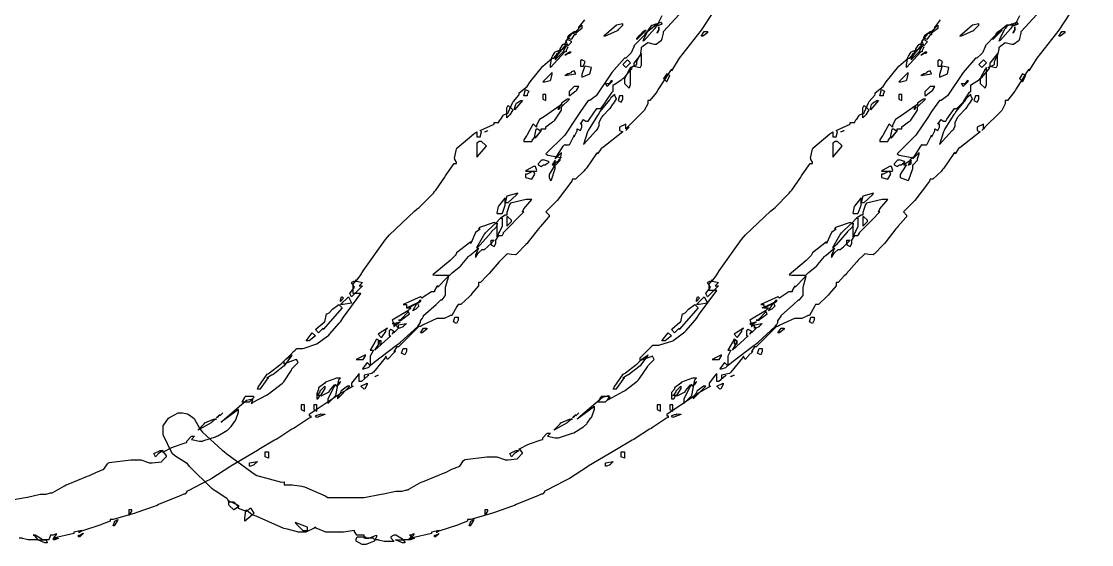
# Model space of a CAD drawing. Extents: x 103 to 248, y 22 to 332.
# Drawn here: x 154.92 to 179, y 116.2 to 127.97 of the extents above; entities that cross this region are included whole.
import ezdxf

# ---------------------------------------------------------------- set-up
doc = ezdxf.new("R2010")
doc.units = 0
doc.header["$MEASUREMENT"] = 0

msp = doc.modelspace()

# ---------------------------------------------------------------- linework, layer by layer
at = {"color": 7}
for points in [[(170.957, 128.904), (170.215, 127.776), (169.722, 127.14), (169.546, 126.86), (169.546, 126.894), (169.51, 126.842), (169.244, 126.428), (169.227, 126.401), (169.2, 126.366), (169.062, 126.188), (169.017, 126.188), (169.017, 126.118), (169.017, 126.118), (168.936, 125.969), (168.91, 125.942), (168.883, 125.916), (168.556, 125.589), (168.522, 125.553), (168.522, 125.659), (168.381, 125.589), (168.381, 125.519), (168.451, 125.483), (167.992, 125.13), (167.983, 125.13), (167.958, 125.105), (167.958, 125.096), (167.886, 124.99), (167.886, 125.024), (167.86, 124.998), (167.632, 124.672), (167.605, 124.637), (167.578, 124.602), (167.386, 124.424), (167.323, 124.424), (167.305, 124.38), (166.978, 123.939), (166.934, 123.895), (166.723, 123.685), (166.794, 123.613), (166.794, 123.578), (166.776, 123.562), (166.598, 123.358), (166.581, 123.332), (166.554, 123.305), (166.325, 123.015), (166.299, 122.979), (166.273, 122.953), (166.069, 122.741), (166.052, 122.731), (166.038, 122.718), (165.946, 122.728), (165.946, 122.731), (165.946, 122.731), (165.854, 122.745), (165.842, 122.731), (165.824, 122.714), (165.708, 122.6), (165.699, 122.59), (165.672, 122.564), (165.443, 122.3), (165.417, 122.273), (165.391, 122.247), (165.252, 122.097), (165.206, 122.097), (165.206, 122.027), (165.056, 121.85), (165.03, 121.815), (165.002, 121.78), (164.811, 121.602), (164.747, 121.602), (164.72, 121.558), (164.608, 121.356), (164.571, 121.356), (164.561, 121.347), (164.436, 121.285), (164.394, 121.285), (164.27, 121.285), (163.945, 121.136), (163.901, 121.109), (163.865, 121.109), (163.406, 120.65), (163.372, 120.65), (163.3, 120.544), (163.336, 120.544), (163.327, 120.536), (163.238, 120.456), (163.23, 120.438), (163.16, 120.367), (163.124, 120.438), (163.106, 120.403), (162.842, 120.078), (162.807, 120.051), (162.631, 120.015), (162.631, 119.944), (162.657, 119.944), (162.727, 120.007), (162.737, 120.015), (162.719, 119.998), (162.573, 119.874), (162.524, 119.874), (162.524, 120.051), (162.497, 120.025), (162.348, 119.833), (162.348, 119.768), (162.384, 119.768), (162.137, 119.628), (161.396, 119.133), (161.396, 119.098), (161.432, 119.098), (161.432, 119.063), (161.396, 119.046), (161.078, 118.834), (161.043, 118.816), (161.007, 118.799), (160.689, 118.587), (160.654, 118.569), (160.619, 118.551), (160.266, 118.339), (160.231, 118.321), (159.632, 117.968), (159.614, 117.952), (159.209, 117.687), (159.139, 117.651), (159.103, 117.635), (158.688, 117.423), (158.644, 117.405), (158.644, 117.388), (158.61, 117.348), (158.61, 117.335), (158.574, 117.335), (158.512, 117.308), (158.008, 117.104), (157.974, 117.086), (157.93, 117.07), (157.523, 116.928), (157.479, 116.91), (156.986, 116.769), (156.916, 116.769), (156.916, 116.733), (156.74, 116.663), (156.712, 116.647), (156.271, 116.505), (156.21, 116.487), (156.227, 116.487), (156.271, 116.514), (156.281, 116.523), (156.104, 116.487), (156.104, 116.453), (155.645, 116.346), (155.654, 116.356), (155.715, 116.429), (155.715, 116.453), (155.706, 116.444), (155.634, 116.417), (155.611, 116.417), (155.575, 116.417), (155.539, 116.31), (155.521, 116.31), (155.469, 116.31), (155.469, 116.31), (155.469, 116.31), (155.415, 116.31), (155.399, 116.31), (155.381, 116.328), (155.235, 116.417), (155.186, 116.417), (155.222, 116.417), (155.222, 116.391), (155.283, 116.32), (155.292, 116.31), (155.116, 116.31), (155.072, 116.31), (154.948, 116.338), (154.94, 116.346), (154.869, 116.346)], [(178.999, 128.904), (178.259, 127.776), (177.764, 127.14), (177.588, 126.86), (177.588, 126.894), (177.552, 126.842), (177.287, 126.428), (177.271, 126.401), (177.243, 126.366), (177.104, 126.188), (177.058, 126.188), (177.058, 126.118), (177.058, 126.118), (176.98, 125.969), (176.954, 125.942), (176.926, 125.916), (176.6, 125.589), (176.565, 125.553), (176.565, 125.659), (176.425, 125.589), (176.425, 125.519), (176.495, 125.483), (176.036, 125.13), (176.027, 125.13), (176, 125.105), (176, 125.096), (175.93, 124.99), (175.93, 125.024), (175.902, 124.998), (175.674, 124.672), (175.647, 124.637), (175.621, 124.602), (175.43, 124.424), (175.367, 124.424), (175.349, 124.38), (175.022, 123.939), (174.978, 123.895), (174.765, 123.685), (174.837, 123.613), (174.837, 123.578), (174.819, 123.562), (174.642, 123.358), (174.625, 123.332), (174.597, 123.305), (174.369, 123.015), (174.342, 122.979), (174.315, 122.953), (174.112, 122.741), (174.096, 122.731), (174.082, 122.718), (173.99, 122.728), (173.99, 122.731), (173.99, 122.731), (173.896, 122.745), (173.883, 122.731), (173.866, 122.714), (173.751, 122.6), (173.743, 122.59), (173.716, 122.564), (173.487, 122.3), (173.46, 122.273), (173.433, 122.247), (173.295, 122.097), (173.25, 122.097), (173.25, 122.027), (173.1, 121.85), (173.073, 121.815), (173.046, 121.78), (172.854, 121.602), (172.791, 121.602), (172.763, 121.558), (172.652, 121.356), (172.615, 121.356), (172.605, 121.347), (172.479, 121.285), (172.438, 121.285), (172.314, 121.285), (171.987, 121.136), (171.943, 121.109), (171.909, 121.109), (171.45, 120.65), (171.414, 120.65), (171.344, 120.544), (171.38, 120.544), (171.37, 120.536), (171.282, 120.456), (171.274, 120.438), (171.203, 120.367), (171.167, 120.438), (171.149, 120.403), (170.885, 120.078), (170.851, 120.051), (170.674, 120.015), (170.674, 119.944), (170.7, 119.944), (170.771, 120.007), (170.78, 120.015), (170.762, 119.998), (170.616, 119.874), (170.568, 119.874), (170.568, 120.051), (170.541, 120.025), (170.392, 119.833), (170.392, 119.768), (170.428, 119.768), (170.179, 119.628), (169.44, 119.133), (169.44, 119.098), (169.474, 119.098), (169.474, 119.063), (169.438, 119.046), (169.121, 118.834), (169.087, 118.816), (169.051, 118.799), (168.733, 118.587), (168.698, 118.569), (168.662, 118.551), (168.31, 118.339), (168.275, 118.321), (167.676, 117.968), (167.658, 117.952), (167.251, 117.687), (167.181, 117.651), (167.145, 117.635), (166.732, 117.423), (166.688, 117.405), (166.688, 117.388), (166.652, 117.348), (166.652, 117.335), (166.617, 117.335), (166.555, 117.308), (166.052, 117.104), (166.018, 117.086), (165.974, 117.07), (165.567, 116.928), (165.523, 116.91), (165.03, 116.769), (164.96, 116.769), (164.96, 116.733), (164.783, 116.663), (164.755, 116.647), (164.314, 116.505), (164.254, 116.487), (164.27, 116.487), (164.314, 116.514), (164.324, 116.523), (164.148, 116.487), (164.148, 116.453), (163.689, 116.346), (163.697, 116.356), (163.759, 116.429), (163.759, 116.453), (163.75, 116.444), (163.677, 116.417), (163.653, 116.417), (163.689, 116.417), (163.653, 116.31), (163.635, 116.31), (163.583, 116.31), (163.583, 116.31), (163.583, 116.31), (163.529, 116.31), (163.513, 116.31), (163.495, 116.328), (163.348, 116.417), (163.3, 116.417), (163.23, 116.381), (163.23, 116.355), (163.291, 116.286), (163.3, 116.276), (163.124, 116.276), (163.08, 116.276), (162.956, 116.302), (162.947, 116.31), (162.877, 116.31), (162.877, 116.31), (162.843, 116.338), (162.843, 116.346), (162.631, 116.346), (162.631, 116.417), (162.56, 116.417), (162.524, 116.417), (162.49, 116.417), (162.472, 116.417), (162.418, 116.497), (162.418, 116.523), (162.172, 116.487), (162.137, 116.487), (162.101, 116.487), (162.039, 116.487), (161.9, 116.487), (161.855, 116.487), (161.775, 116.487), (161.554, 116.576), (161.536, 116.593), (161.51, 116.576), (161.319, 116.487), (161.255, 116.487), (161.157, 116.487), (160.911, 116.549), (160.867, 116.557), (160.823, 116.567), (160.204, 116.841), (160.125, 116.876), (160.161, 116.91), (160.091, 117.016), (160.063, 117.016), (159.993, 116.955), (159.985, 116.946), (159.808, 117.016), (159.808, 117.052), (159.719, 117.15), (159.702, 117.158), (159.684, 117.158), (159.632, 117.158), (159.632, 117.158), (159.596, 117.158), (159.562, 117.228), (159.544, 117.238), (159.278, 117.413), (159.243, 117.439), (159.208, 117.467), (158.704, 117.961), (158.644, 118.04), (158.634, 118.032), (158.396, 118.182), (158.361, 118.217), (158.317, 118.252), (158.115, 118.675), (158.115, 118.816), (158.115, 118.878), (158.229, 119.046), (158.257, 119.063), (158.283, 119.08), (158.448, 119.169), (158.503, 119.169), (158.548, 119.169), (158.662, 119.143), (158.68, 119.133), (158.696, 119.125), (158.811, 119.036), (158.82, 119.027), (158.82, 119.027), (158.926, 118.824), (158.962, 118.78), (158.997, 118.736), (159.438, 118.331), (159.492, 118.287), (159.544, 118.243), (160.107, 117.836), (160.161, 117.792), (160.222, 117.758), (160.777, 117.607), (160.831, 117.615), (160.831, 117.545), (160.937, 117.545), (161.016, 117.545), (161.228, 117.521), (161.255, 117.511), (161.29, 117.503), (161.757, 117.299), (161.819, 117.263), (162.418, 117.263), (162.445, 117.263), (162.504, 117.263), (162.524, 117.263), (162.55, 117.263), (162.61, 117.263), (162.631, 117.263), (163.019, 117.335), (163.072, 117.344), (163.348, 117.405), (163.442, 117.405), (163.486, 117.405), (163.586, 117.439), (163.619, 117.439), (163.635, 117.449), (163.9, 117.599), (163.935, 117.615), (163.98, 117.633), (164.421, 117.811), (164.465, 117.828), (164.607, 117.898), (164.783, 117.968), (164.783, 117.968), (164.87, 118.094), (164.888, 118.11), (164.906, 118.12), (165.395, 118.181), (165.559, 118.181), (165.62, 118.181), (165.788, 118.12), (165.806, 118.11), (165.876, 118.11), (166.078, 118.136), (166.088, 118.145), (166.096, 118.154), (166.184, 118.243), (166.194, 118.251), (166.194, 118.269), (166.158, 118.321), (166.158, 118.321), (166.158, 118.321), (166.122, 118.349), (166.122, 118.357), (166.14, 118.366), (166.317, 118.455), (166.335, 118.463), (166.351, 118.473), (166.616, 118.561), (166.652, 118.569), (166.652, 118.605), (166.74, 118.702), (166.758, 118.71), (166.758, 118.71), (166.794, 118.71), (166.794, 118.71), (166.828, 118.71), (166.758, 118.64), (166.934, 118.604), (166.934, 118.604), (166.97, 118.604), (166.97, 118.604), (167.004, 118.604), (167.031, 118.613), (167.295, 118.702), (167.323, 118.71), (167.349, 118.719), (167.551, 118.842), (167.569, 118.85), (167.64, 118.922), (167.648, 118.932), (167.736, 119.054), (167.746, 119.063), (167.754, 119.08), (167.816, 119.253), (167.816, 119.309), (167.429, 119.027), (167.437, 119.036), (167.499, 119.098), (167.499, 119.098), (167.499, 119.098), (167.499, 119.098), (167.499, 119.098), (167.992, 119.521), (168.135, 119.556), (168.135, 119.53), (168.107, 119.461), (168.099, 119.451), (168.133, 119.469), (168.46, 119.645), (168.487, 119.662), (168.513, 119.68), (168.777, 119.882), (168.804, 119.908), (168.83, 119.936), (169.007, 120.201), (169.017, 120.227), (169.157, 120.367), (169.121, 120.438), (169.085, 120.43), (168.848, 120.343), (168.84, 120.333), (168.84, 120.403), (169.051, 120.614), (169.051, 120.614), (169.087, 120.65), (169.087, 120.65), (169.087, 120.65), (169.121, 120.678), (169.121, 120.686), (169.139, 120.686), (169.193, 120.686), (169.193, 120.686), (169.209, 120.686), (169.249, 120.686), (169.263, 120.686), (169.289, 120.696), (169.552, 120.782), (169.58, 120.79), (169.606, 120.808), (169.845, 120.986), (169.863, 121.003), (169.879, 121.021), (170.082, 121.251), (170.109, 121.285), (170.179, 121.392), (170.568, 121.921), (170.568, 121.921), (170.514, 121.921), (170.498, 121.921), (170.47, 121.921), (170.411, 121.921), (170.392, 121.921), (170.392, 122.061), (170.428, 122.097), (170.436, 122.107), (170.462, 122.152), (170.462, 122.167), (170.462, 122.131), (170.568, 122.273), (170.62, 122.362), (171.123, 123.067), (171.167, 123.119), (171.212, 123.173), (171.777, 123.702), (171.839, 123.755), (171.883, 123.782), (172.198, 124.108), (172.226, 124.142), (172.252, 124.178), (172.455, 124.468), (172.472, 124.495), (172.499, 124.539), (172.664, 124.777), (172.721, 124.777), (172.721, 124.805), (172.685, 124.864), (172.685, 124.883), (172.675, 124.893), (172.711, 125.069), (172.721, 125.096), (172.729, 125.122), (173.108, 125.439), (173.178, 125.483), (173.178, 125.377), (173.25, 125.377), (173.284, 125.483), (173.25, 125.519), (173.567, 125.659), (173.567, 125.695), (173.673, 125.695), (173.673, 125.713), (173.698, 125.757), (173.707, 125.765), (173.716, 125.775), (173.769, 125.855), (173.779, 125.871), (173.883, 125.906), (173.892, 125.934), (173.98, 126.136), (173.99, 126.154), (173.998, 126.172), (174.122, 126.312), (174.132, 126.33), (174.132, 126.365), (174.308, 126.507), (174.378, 126.611), (174.661, 126.964), (174.872, 127.14), (174.908, 127.14), (174.916, 127.15), (174.978, 127.223), (174.978, 127.247), (175.014, 127.247), (175.004, 127.238), (174.942, 127.139), (174.942, 127.106), (175.118, 127.283), (175.127, 127.292), (175.19, 127.418), (175.19, 127.459), (175.014, 127.247), (175.014, 127.317), (175.048, 127.317), (175.048, 127.353), (175.118, 127.459), (175.154, 127.459), (175.19, 127.529), (175.198, 127.539), (175.313, 127.689), (175.331, 127.706), (175.365, 127.706), (175.471, 127.812), (175.471, 127.846), (175.489, 127.856), (175.603, 128.006)], [(169.333, 128.094), (169.227, 127.882), (169.193, 127.882), (169.017, 127.742), (168.999, 127.742), (168.945, 127.688), (168.945, 127.67), (168.698, 127.423), (168.706, 127.415), (168.644, 127.265), (168.628, 127.247), (168.61, 127.23), (168.518, 127.14), (168.487, 127.14), (168.205, 126.824), (167.852, 126.294), (167.834, 126.278), (167.714, 126.188), (167.676, 126.188), (167.499, 125.942), (167.429, 125.835), (167.146, 125.413), (166.723, 124.99), (166.768, 124.963), (167.058, 124.911), (167.076, 124.919), (167.004, 124.847), (167.04, 124.847), (166.864, 124.743), (166.934, 124.743), (166.907, 124.716), (166.794, 124.525), (166.794, 124.46), (166.828, 124.39), (166.828, 124.39), (166.846, 124.408), (166.934, 124.66), (166.934, 124.743), (166.951, 124.752), (167.04, 124.852), (167.04, 124.883), (167.048, 124.901), (167.076, 124.994), (167.076, 125.024), (166.934, 124.883), (167.11, 125.166), (167.146, 125.2), (167.155, 125.192), (167.243, 125.192), (167.253, 125.2), (167.261, 125.21), (167.348, 125.386), (167.357, 125.413), (167.357, 125.377), (167.366, 125.386), (167.429, 125.512), (167.429, 125.553), (167.499, 125.519), (167.533, 125.589), (167.533, 125.659), (167.499, 125.659), (167.569, 125.765), (167.578, 125.757), (167.623, 125.729), (167.64, 125.729), (167.676, 125.729), (167.702, 125.773), (167.867, 126.012), (167.922, 126.012), (167.957, 126.012), (168.045, 126.128), (168.063, 126.154), (168.071, 126.172), (168.213, 126.375), (168.239, 126.401), (168.239, 126.419), (168.239, 126.458), (168.239, 126.471), (168.239, 126.489), (168.239, 126.541), (168.239, 126.541), (168.257, 126.551), (168.433, 126.665), (168.451, 126.683), (168.477, 126.701), (168.654, 126.904), (168.664, 126.93), (168.628, 126.93), (168.768, 127), (168.768, 127.07), (168.777, 127.08), (168.83, 127.194), (168.84, 127.212), (168.848, 127.222), (168.874, 127.347), (168.874, 127.389), (168.91, 127.423), (169.017, 127.493), (169.157, 127.459), (169.201, 127.459), (169.324, 127.547), (169.333, 127.565), (169.341, 127.583), (169.369, 127.703), (169.369, 127.742), (169.722, 128.129)], [(177.377, 128.094), (177.271, 127.882), (177.094, 127.882), (176.918, 127.742), (176.9, 127.742), (176.848, 127.688), (176.848, 127.67), (176.601, 127.423), (176.609, 127.415), (176.547, 127.265), (176.529, 127.247), (176.512, 127.23), (176.419, 127.14), (176.389, 127.14), (176.106, 126.824), (175.754, 126.294), (175.736, 126.278), (175.616, 126.188), (175.577, 126.188), (175.401, 125.942), (175.331, 125.835), (175.048, 125.413), (174.625, 124.99), (174.669, 124.963), (174.96, 124.911), (174.978, 124.919), (174.908, 124.847), (174.942, 124.847), (174.765, 124.743), (174.837, 124.743), (174.81, 124.716), (174.695, 124.525), (174.695, 124.46), (174.872, 124.39), (174.872, 124.39), (174.888, 124.408), (174.978, 124.66), (174.978, 124.743), (174.994, 124.752), (175.084, 124.852), (175.084, 124.883), (175.092, 124.901), (175.118, 124.994), (175.118, 125.024), (174.978, 124.883), (175.154, 125.166), (175.19, 125.2), (175.198, 125.192), (175.285, 125.192), (175.295, 125.2), (175.303, 125.21), (175.391, 125.386), (175.401, 125.413), (175.401, 125.377), (175.409, 125.386), (175.471, 125.512), (175.471, 125.553), (175.543, 125.519), (175.577, 125.589), (175.577, 125.659), (175.543, 125.659), (175.613, 125.765), (175.621, 125.757), (175.667, 125.729), (175.683, 125.729), (175.719, 125.729), (175.745, 125.773), (175.911, 126.012), (175.966, 126.012), (175.966, 126.012), (176.088, 126.128), (176.106, 126.154), (176.115, 126.172), (176.255, 126.375), (176.283, 126.401), (176.283, 126.419), (176.283, 126.458), (176.283, 126.471), (176.283, 126.489), (176.283, 126.541), (176.283, 126.541), (176.299, 126.551), (176.477, 126.665), (176.495, 126.683), (176.521, 126.701), (176.696, 126.904), (176.706, 126.93), (176.671, 126.93), (176.812, 127), (176.812, 127.07), (176.82, 127.08), (176.873, 127.194), (176.882, 127.212), (176.891, 127.222), (176.918, 127.347), (176.918, 127.389), (176.954, 127.423), (177.058, 127.493), (177.201, 127.459), (177.245, 127.459), (177.367, 127.547), (177.377, 127.565), (177.385, 127.583), (177.411, 127.703), (177.411, 127.742), (177.764, 128.129)], [(154.623, 117.192), (155.01, 117.263), (155.062, 117.273), (155.341, 117.335), (155.435, 117.335), (155.479, 117.335), (155.578, 117.369), (155.611, 117.369), (155.627, 117.379), (155.892, 117.529), (155.928, 117.545), (155.972, 117.563), (156.413, 117.741), (156.457, 117.758), (156.597, 117.828), (156.774, 117.898), (156.774, 117.898), (156.862, 118.022), (156.88, 118.04), (156.897, 118.05), (157.387, 118.11), (157.551, 118.11), (157.612, 118.11), (157.78, 118.05), (157.798, 118.04), (157.868, 118.04), (158.071, 118.066), (158.08, 118.074), (158.089, 118.084), (158.175, 118.172), (158.185, 118.181), (158.185, 118.199), (158.151, 118.251), (158.151, 118.251), (158.151, 118.251), (158.115, 118.278), (158.115, 118.287), (158.131, 118.296), (158.309, 118.384), (158.327, 118.393), (158.344, 118.402), (158.608, 118.489), (158.644, 118.497), (158.644, 118.533), (158.732, 118.631), (158.75, 118.64), (158.75, 118.64), (158.786, 118.64), (158.786, 118.64), (158.82, 118.64), (158.75, 118.569), (158.926, 118.533), (158.926, 118.533), (158.962, 118.533), (158.962, 118.533), (158.997, 118.533), (159.023, 118.543), (159.287, 118.631), (159.315, 118.64), (159.341, 118.649), (159.544, 118.772), (159.562, 118.78), (159.632, 118.85), (159.64, 118.86), (159.728, 118.984), (159.738, 118.992), (159.746, 119.01), (159.808, 119.182), (159.808, 119.239), (159.42, 118.956), (159.428, 118.966), (159.492, 119.027), (159.492, 119.027), (159.492, 119.027), (159.492, 119.027), (159.492, 119.027), (159.985, 119.451), (160.125, 119.485), (160.125, 119.459), (160.099, 119.389), (160.091, 119.379), (160.125, 119.397), (160.452, 119.575), (160.478, 119.592), (160.504, 119.61), (160.769, 119.812), (160.796, 119.838), (160.823, 119.866), (160.998, 120.13), (161.007, 120.157), (161.149, 120.297), (161.113, 120.367), (161.078, 120.359), (160.839, 120.271), (160.831, 120.261), (160.831, 120.333), (160.973, 120.474), (161.043, 120.544), (161.043, 120.544), (161.079, 120.58), (161.079, 120.58), (161.079, 120.58), (161.113, 120.606), (161.113, 120.614), (161.13, 120.614), (161.183, 120.614), (161.183, 120.614), (161.201, 120.614), (161.242, 120.614), (161.255, 120.614), (161.282, 120.624), (161.545, 120.712), (161.572, 120.72), (161.598, 120.738), (161.837, 120.916), (161.855, 120.933), (161.871, 120.951), (162.074, 121.181), (162.101, 121.215), (162.172, 121.32), (162.56, 121.849), (162.56, 121.849), (162.506, 121.849), (162.49, 121.849), (162.462, 121.849), (162.403, 121.849), (162.384, 121.849), (162.384, 122.061), (162.418, 122.097), (162.427, 122.107), (162.454, 122.152), (162.454, 122.167), (162.454, 122.131), (162.56, 122.273), (162.613, 122.362), (163.116, 123.067), (163.16, 123.119), (163.204, 123.173), (163.768, 123.702), (163.829, 123.755), (163.873, 123.782), (164.191, 124.108), (164.218, 124.142), (164.244, 124.178), (164.447, 124.468), (164.465, 124.495), (164.491, 124.539), (164.656, 124.777), (164.711, 124.777), (164.711, 124.805), (164.677, 124.864), (164.677, 124.883), (164.667, 124.893), (164.702, 125.069), (164.711, 125.096), (164.72, 125.122), (165.099, 125.439), (165.17, 125.483), (165.17, 125.377), (165.24, 125.377), (165.276, 125.483), (165.24, 125.519), (165.559, 125.659), (165.559, 125.695), (165.665, 125.695), (165.665, 125.713), (165.69, 125.757), (165.699, 125.765), (165.708, 125.775), (165.76, 125.855), (165.77, 125.871), (165.876, 125.906), (165.884, 125.934), (165.972, 126.136), (165.982, 126.154), (165.99, 126.172), (166.113, 126.312), (166.122, 126.33), (166.122, 126.365), (166.299, 126.507), (166.371, 126.611), (166.652, 126.964), (166.864, 127.14), (166.9, 127.14), (166.908, 127.15), (166.97, 127.223), (166.97, 127.247), (167.004, 127.247), (166.995, 127.238), (166.934, 127.139), (166.934, 127.106), (167.11, 127.283), (167.119, 127.292), (167.181, 127.418), (167.181, 127.459), (167.004, 127.247), (167.004, 127.317), (167.04, 127.317), (167.04, 127.353), (167.11, 127.459), (167.146, 127.459), (167.181, 127.529), (167.189, 127.539), (167.305, 127.689), (167.323, 127.706), (167.357, 127.706), (167.463, 127.812), (167.463, 127.846), (167.48, 127.856), (167.596, 128.006)]]:
    msp.add_lwpolyline(points, dxfattribs=at)
for points in [[(167.287, 127.565), (167.217, 127.599), (167.217, 127.617), (167.243, 127.661), (167.253, 127.67), (167.261, 127.679), (167.36, 127.742), (167.393, 127.742), (167.533, 127.882), (167.533, 127.812), (167.393, 127.706), (167.393, 127.67), (167.357, 127.67), (167.287, 127.565)], [(168.311, 127.882), (168.028, 127.635), (168.063, 127.645), (168.318, 127.759), (168.345, 127.776), (168.362, 127.794), (168.451, 127.888), (168.451, 127.918), (168.311, 127.882)], [(169.193, 127.846), (169.165, 127.802), (168.936, 127.539), (168.91, 127.529), (168.927, 127.573), (169.041, 127.803), (169.051, 127.812), (169.059, 127.821), (169.105, 127.882), (169.121, 127.882), (169.193, 127.918), (169.219, 127.918), (169.288, 127.944), (169.297, 127.952), (169.333, 127.918), (169.333, 127.909), (169.28, 127.882), (169.263, 127.882), (169.263, 127.882), (169.201, 127.856), (169.193, 127.846)], [(175.295, 127.565), (175.224, 127.599), (175.224, 127.617), (175.25, 127.661), (175.26, 127.67), (175.268, 127.679), (175.368, 127.742), (175.401, 127.742), (175.543, 127.882), (175.543, 127.812), (175.401, 127.706), (175.401, 127.67), (175.367, 127.67), (175.295, 127.565)], [(176.319, 127.882), (176.036, 127.635), (176.071, 127.645), (176.327, 127.759), (176.353, 127.776), (176.371, 127.794), (176.459, 127.888), (176.459, 127.918), (176.319, 127.882)], [(177.201, 127.846), (177.173, 127.802), (176.944, 127.539), (176.918, 127.529), (176.935, 127.573), (177.049, 127.803), (177.058, 127.812), (177.067, 127.821), (177.114, 127.882), (177.13, 127.882), (177.201, 127.918), (177.227, 127.918), (177.297, 127.944), (177.307, 127.952), (177.341, 127.918), (177.341, 127.909), (177.287, 127.882), (177.271, 127.882), (177.271, 127.882), (177.209, 127.856), (177.201, 127.846)], [(168.768, 127.565), (168.768, 127.591), (168.83, 127.661), (168.84, 127.67), (168.91, 127.742), (168.918, 127.751), (168.964, 127.776), (168.981, 127.776), (168.768, 127.565)], [(169.263, 127.776), (169.227, 127.706), (169.227, 127.724), (169.253, 127.776), (169.263, 127.776), (169.263, 127.776), (169.263, 127.83), (169.263, 127.846), (169.263, 127.776)], [(170.285, 127.742), (170.356, 127.742), (170.356, 127.715), (170.25, 127.635), (170.215, 127.635), (170.285, 127.742)], [(176.778, 127.565), (176.778, 127.591), (176.838, 127.661), (176.848, 127.67), (176.918, 127.742), (176.926, 127.751), (176.972, 127.776), (176.988, 127.776), (176.778, 127.565)], [(177.271, 127.776), (177.235, 127.706), (177.235, 127.724), (177.261, 127.776), (177.271, 127.776), (177.271, 127.776), (177.271, 127.83), (177.271, 127.846), (177.271, 127.776)], [(178.329, 127.742), (178.399, 127.742), (178.399, 127.715), (178.293, 127.635), (178.259, 127.635), (178.329, 127.742)], [(166.828, 126.93), (166.828, 126.992), (166.854, 127.168), (166.864, 127.176), (166.872, 127.186), (166.925, 127.274), (166.934, 127.283), (167.11, 127.353), (167.146, 127.423), (167.217, 127.389), (167.181, 127.317), (167.181, 127.283), (167.146, 127.283), (166.828, 126.93)], [(167.217, 127.423), (167.181, 127.529), (167.181, 127.539), (167.207, 127.565), (167.217, 127.565), (167.287, 127.529), (167.287, 127.493), (167.217, 127.423)], [(174.837, 126.93), (174.837, 126.992), (174.862, 127.168), (174.872, 127.176), (174.88, 127.186), (174.932, 127.274), (174.942, 127.283), (175.118, 127.353), (175.154, 127.423), (175.224, 127.389), (175.19, 127.317), (175.19, 127.283), (175.154, 127.283), (174.837, 126.93)], [(175.224, 127.423), (175.19, 127.529), (175.19, 127.539), (175.215, 127.565), (175.224, 127.565), (175.295, 127.529), (175.295, 127.493), (175.224, 127.423)], [(167.146, 127.212), (167.155, 127.222), (167.254, 127.283), (167.287, 127.283), (167.253, 127.247), (167.225, 127.247), (167.166, 127.212), (167.146, 127.212)], [(168.84, 126.93), (168.848, 126.939), (168.874, 126.985), (168.874, 127), (168.874, 127.062), (168.874, 127.201), (168.874, 127.247), (168.847, 127.22), (168.698, 127.029), (168.698, 126.964), (168.84, 126.93)], [(175.154, 127.212), (175.162, 127.222), (175.262, 127.283), (175.295, 127.283), (175.26, 127.247), (175.233, 127.247), (175.174, 127.212), (175.154, 127.212)], [(176.848, 126.93), (176.856, 126.939), (176.882, 126.985), (176.882, 127), (176.882, 127.062), (176.882, 127.201), (176.882, 127.247), (176.856, 127.22), (176.706, 127.029), (176.706, 126.964), (176.848, 126.93)], [(167.605, 127.07), (167.533, 127.106), (167.533, 127.106), (167.499, 127.08), (167.499, 127.07), (167.499, 126.964), (167.569, 126.964), (167.605, 127.07)], [(167.605, 126.964), (167.587, 126.948), (167.533, 126.775), (167.533, 126.717), (167.71, 126.788), (167.746, 126.93), (167.605, 126.964)], [(168.628, 127.036), (168.522, 126.93), (168.451, 127), (168.558, 127.106), (168.628, 127.036)], [(168.592, 126.471), (168.6, 126.48), (168.628, 126.553), (168.628, 126.577), (168.628, 126.665), (168.628, 126.863), (168.628, 126.93), (168.6, 126.895), (168.487, 126.683), (168.487, 126.683), (168.487, 126.657), (168.487, 126.597), (168.487, 126.577), (168.592, 126.471)], [(175.647, 127.07), (175.577, 127.106), (175.577, 127.106), (175.543, 127.08), (175.543, 127.07), (175.543, 126.964), (175.613, 126.964), (175.647, 127.07)], [(175.647, 126.964), (175.63, 126.948), (175.577, 126.775), (175.577, 126.717), (175.754, 126.788), (175.79, 126.93), (175.647, 126.964)], [(176.635, 127.036), (176.529, 126.93), (176.459, 127), (176.565, 127.106), (176.635, 127.036)], [(176.601, 126.471), (176.609, 126.48), (176.635, 126.553), (176.635, 126.577), (176.635, 126.665), (176.635, 126.863), (176.635, 126.93), (176.608, 126.895), (176.495, 126.683), (176.495, 126.683), (176.495, 126.657), (176.495, 126.597), (176.495, 126.577), (176.601, 126.471)], [(166.652, 126.611), (166.696, 126.611), (166.818, 126.639), (166.828, 126.647), (166.836, 126.657), (166.864, 126.782), (166.864, 126.824), (166.652, 126.611)], [(167.393, 126.788), (167.357, 126.86), (167.357, 126.86), (167.295, 126.833), (167.287, 126.824), (167.287, 126.815), (167.233, 126.788), (167.217, 126.788), (167.217, 126.788), (167.163, 126.753), (167.146, 126.753), (167.393, 126.788)], [(168.135, 126.541), (168.205, 126.647), (168.205, 126.611), (168.099, 126.507), (168.063, 126.577), (168.135, 126.577), (168.135, 126.541)], [(169.51, 126.753), (169.44, 126.788), (169.369, 126.683), (169.44, 126.611), (169.51, 126.753)], [(174.661, 126.611), (174.705, 126.611), (174.827, 126.639), (174.837, 126.647), (174.845, 126.657), (174.872, 126.782), (174.872, 126.824), (174.661, 126.611)], [(175.401, 126.788), (175.367, 126.86), (175.367, 126.86), (175.303, 126.833), (175.295, 126.824), (175.295, 126.815), (175.241, 126.788), (175.224, 126.788), (175.224, 126.788), (175.171, 126.753), (175.154, 126.753), (175.401, 126.788)], [(176.142, 126.541), (176.213, 126.647), (176.213, 126.611), (176.106, 126.507), (176.072, 126.577), (176.142, 126.577), (176.142, 126.541)], [(177.517, 126.753), (177.447, 126.788), (177.377, 126.683), (177.447, 126.611), (177.517, 126.753)], [(166.265, 126.435), (166.335, 126.401), (166.299, 126.33), (166.299, 126.294), (166.229, 126.294), (166.265, 126.435), (166.265, 126.435), (166.265, 126.435), (166.265, 126.435)], [(167.357, 126.507), (167.348, 126.498), (167.261, 126.41), (167.253, 126.401), (167.243, 126.392), (167.243, 126.304), (167.253, 126.294), (167.261, 126.304), (167.375, 126.392), (167.393, 126.401), (167.41, 126.419), (167.463, 126.507), (167.463, 126.507), (167.357, 126.507)], [(174.272, 126.435), (174.342, 126.401), (174.308, 126.33), (174.308, 126.294), (174.236, 126.294), (174.272, 126.435), (174.272, 126.435), (174.272, 126.435), (174.272, 126.435)], [(175.367, 126.507), (175.357, 126.498), (175.268, 126.41), (175.26, 126.401), (175.25, 126.392), (175.25, 126.304), (175.26, 126.294), (175.268, 126.304), (175.383, 126.392), (175.401, 126.401), (175.417, 126.419), (175.471, 126.507), (175.471, 126.507), (175.367, 126.507)], [(166.018, 125.978), (166.018, 126.013), (166.043, 126.101), (166.052, 126.118), (166.061, 126.128), (166.16, 126.188), (166.194, 126.188), (166.018, 125.978)], [(166.581, 125.765), (166.572, 125.757), (166.511, 125.632), (166.511, 125.589), (166.441, 125.659), (166.431, 125.651), (166.317, 125.448), (166.299, 125.413), (166.289, 125.396), (166.229, 125.303), (166.229, 125.272), (166.405, 125.272), (166.413, 125.29), (166.475, 125.377), (166.475, 125.377), (166.51, 125.377), (166.617, 125.509), (166.617, 125.553), (166.617, 125.553), (166.652, 125.553), (166.652, 125.553), (166.652, 125.553), (166.678, 125.553), (166.688, 125.553), (166.723, 125.553), (166.723, 125.597), (166.872, 125.713), (166.9, 125.729), (166.926, 125.747), (167.076, 125.973), (167.076, 126.048), (167.253, 126.224), (167.209, 126.224), (167.084, 126.136), (167.076, 126.118), (167.076, 126.118), (167.08, 126.088), (167.076, 126.082), (167.076, 126.118), (167.04, 126.082), (166.688, 125.835), (166.581, 125.765)], [(166.652, 126.224), (166.723, 126.188), (166.723, 126.224), (166.723, 126.224), (166.723, 126.258), (166.723, 126.258), (166.723, 126.258), (166.723, 126.312), (166.723, 126.33), (166.652, 126.33), (166.652, 126.224)], [(167.922, 125.659), (167.922, 125.703), (167.983, 125.819), (167.992, 125.835), (168.009, 125.853), (168.151, 126.004), (168.169, 126.012), (168.239, 126.118), (168.247, 126.128), (168.301, 126.216), (168.311, 126.224), (168.311, 126.224), (168.275, 126.304), (168.275, 126.33), (168.275, 126.33), (168.185, 126.252), (168.169, 126.224), (168.151, 126.208), (167.939, 125.942), (167.922, 125.906), (167.895, 125.88), (167.692, 125.554), (167.676, 125.519), (167.658, 125.484), (167.569, 125.2), (167.569, 125.2), (167.852, 125.519), (167.86, 125.519), (167.886, 125.545), (167.886, 125.553), (167.922, 125.625), (167.922, 125.659)], [(168.345, 126.188), (168.415, 126.154), (168.451, 126.224), (168.451, 126.294), (168.381, 126.294), (168.345, 126.188)], [(174.026, 125.978), (174.026, 126.013), (174.05, 126.101), (174.06, 126.118), (174.068, 126.128), (174.167, 126.188), (174.202, 126.188), (174.026, 125.978)], [(174.589, 125.765), (174.579, 125.757), (174.519, 125.632), (174.519, 125.589), (174.449, 125.659), (174.439, 125.651), (174.324, 125.448), (174.308, 125.413), (174.298, 125.396), (174.236, 125.303), (174.236, 125.272), (174.413, 125.272), (174.421, 125.29), (174.485, 125.377), (174.485, 125.377), (174.519, 125.377), (174.625, 125.509), (174.625, 125.553), (174.625, 125.553), (174.661, 125.553), (174.661, 125.553), (174.661, 125.553), (174.686, 125.553), (174.695, 125.553), (174.731, 125.553), (174.731, 125.597), (174.88, 125.713), (174.908, 125.729), (174.934, 125.747), (175.084, 125.973), (175.084, 126.048), (175.26, 126.224), (175.216, 126.224), (175.092, 126.136), (175.084, 126.118), (175.084, 126.118), (175.088, 126.088), (175.084, 126.082), (175.084, 126.118), (175.048, 126.082), (174.695, 125.835), (174.589, 125.765)], [(174.661, 126.224), (174.731, 126.188), (174.731, 126.224), (174.731, 126.224), (174.731, 126.258), (174.731, 126.258), (174.731, 126.258), (174.731, 126.312), (174.731, 126.33), (174.661, 126.33), (174.661, 126.224)], [(175.93, 125.659), (175.93, 125.703), (175.991, 125.819), (176, 125.835), (176.018, 125.853), (176.159, 126.004), (176.177, 126.012), (176.248, 126.118), (176.257, 126.128), (176.309, 126.216), (176.319, 126.224), (176.319, 126.224), (176.283, 126.304), (176.283, 126.33), (176.283, 126.33), (176.195, 126.252), (176.177, 126.224), (176.159, 126.208), (175.947, 125.942), (175.93, 125.906), (175.902, 125.88), (175.7, 125.554), (175.683, 125.519), (175.665, 125.484), (175.577, 125.2), (175.577, 125.2), (175.86, 125.519), (175.868, 125.519), (175.896, 125.545), (175.896, 125.553), (175.93, 125.625), (175.93, 125.659)], [(176.353, 126.188), (176.425, 126.154), (176.459, 126.224), (176.459, 126.294), (176.389, 126.294), (176.353, 126.188)], [(165.982, 125.978), (165.912, 125.871), (165.842, 125.801), (165.842, 126.012), (165.842, 126.03), (165.866, 126.074), (165.876, 126.082), (165.982, 125.978)], [(167.004, 125.978), (167.004, 126.048), (167.04, 126.048), (167.004, 125.978)], [(173.99, 125.978), (173.919, 125.871), (173.849, 125.801), (173.849, 126.012), (173.849, 126.03), (173.874, 126.074), (173.883, 126.082), (173.99, 125.978)], [(175.014, 125.978), (175.014, 126.048), (175.048, 126.048), (175.014, 125.978)], [(165.347, 125.483), (165.417, 125.519), (165.407, 125.51), (165.362, 125.483), (165.347, 125.483)], [(166.617, 125.519), (166.475, 125.342), (166.475, 125.396), (166.502, 125.545), (166.511, 125.553), (166.537, 125.553), (166.596, 125.519), (166.617, 125.519)], [(168.522, 125.519), (168.592, 125.589), (168.522, 125.519)], [(173.354, 125.483), (173.426, 125.519), (173.426, 125.51), (173.372, 125.483), (173.354, 125.483)], [(174.625, 125.519), (174.485, 125.342), (174.485, 125.396), (174.509, 125.545), (174.519, 125.553), (174.545, 125.553), (174.604, 125.519), (174.625, 125.519)], [(176.529, 125.519), (176.601, 125.589), (176.529, 125.519)], [(165.17, 124.919), (165.383, 125.166), (165.365, 125.184), (165.271, 125.272), (165.24, 125.272), (165.223, 125.272), (165.183, 125.236), (165.17, 125.236), (165.17, 124.919)], [(173.178, 124.919), (173.39, 125.166), (173.372, 125.184), (173.28, 125.272), (173.25, 125.272), (173.232, 125.272), (173.191, 125.236), (173.178, 125.236), (173.178, 124.919)], [(166.617, 124.707), (166.625, 124.716), (166.671, 124.743), (166.688, 124.743), (166.704, 124.743), (166.744, 124.777), (166.758, 124.777), (166.794, 124.813), (166.784, 124.823), (166.67, 124.857), (166.652, 124.847), (166.625, 124.847), (166.547, 124.769), (166.547, 124.743), (166.617, 124.707)], [(166.864, 124.743), (166.88, 124.743), (166.934, 124.769), (166.934, 124.777), (166.934, 124.847), (166.864, 124.743)], [(174.625, 124.707), (174.633, 124.716), (174.679, 124.743), (174.695, 124.743), (174.712, 124.743), (174.752, 124.777), (174.765, 124.777), (174.801, 124.813), (174.792, 124.823), (174.677, 124.857), (174.661, 124.847), (174.633, 124.847), (174.555, 124.769), (174.555, 124.743), (174.625, 124.707)], [(174.872, 124.743), (174.888, 124.743), (174.942, 124.769), (174.942, 124.777), (174.942, 124.847), (174.872, 124.743)], [(166.405, 124.424), (166.475, 124.531), (166.441, 124.601), (166.511, 124.601), (166.519, 124.619), (166.486, 124.707), (166.475, 124.707), (166.457, 124.716), (166.281, 124.619), (166.265, 124.601), (166.441, 124.601), (166.423, 124.593), (166.303, 124.531), (166.265, 124.531), (166.265, 124.46), (166.405, 124.424)], [(174.413, 124.424), (174.485, 124.531), (174.449, 124.601), (174.519, 124.601), (174.527, 124.619), (174.494, 124.707), (174.485, 124.707), (174.467, 124.716), (174.289, 124.619), (174.272, 124.601), (174.449, 124.601), (174.431, 124.593), (174.311, 124.531), (174.272, 124.531), (174.272, 124.46), (174.413, 124.424)], [(165.735, 123.649), (165.743, 123.658), (165.806, 123.836), (165.806, 123.895), (165.876, 123.895), (166.061, 124.073), (166.088, 124.108), (165.842, 124.037), (165.806, 123.895), (165.806, 124.001), (165.796, 123.993), (165.681, 123.843), (165.665, 123.825), (165.647, 123.808), (165.62, 123.658), (165.629, 123.649), (165.735, 123.649)], [(173.743, 123.649), (173.751, 123.658), (173.813, 123.836), (173.813, 123.895), (173.883, 123.895), (174.068, 124.073), (174.096, 124.108), (173.849, 124.037), (173.813, 123.895), (173.813, 124.001), (173.804, 123.993), (173.689, 123.843), (173.673, 123.825), (173.655, 123.808), (173.627, 123.658), (173.637, 123.649), (173.743, 123.649)], [(166.229, 123.755), (166.405, 123.965), (166.281, 123.965), (165.928, 123.879), (165.912, 123.861), (165.902, 123.853), (165.842, 123.673), (165.842, 123.613), (165.806, 123.613), (165.699, 123.542), (165.593, 123.436), (165.558, 123.446), (165.232, 123.332), (165.206, 123.296), (165.24, 123.296), (165.136, 123.226), (165.03, 122.979), (165.03, 123.013), (164.711, 122.767), (164.711, 122.767), (164.685, 122.706), (164.677, 122.696), (164.667, 122.688), (164.579, 122.6), (164.571, 122.59), (164.182, 122.273), (164.244, 122.265), (164.561, 122.265), (164.571, 122.273), (164.607, 122.308), (164.623, 122.326), (164.799, 122.468), (164.817, 122.484), (164.834, 122.502), (164.984, 122.68), (164.994, 122.696), (165.01, 122.706), (165.188, 122.856), (165.206, 122.873), (165.196, 122.856), (165.136, 122.71), (165.136, 122.66), (165.206, 122.767), (165.214, 122.776), (165.287, 122.837), (165.312, 122.837), (165.338, 122.837), (165.407, 122.899), (165.417, 122.907), (165.489, 122.979), (165.489, 122.943), (165.559, 122.907), (165.593, 122.979), (165.593, 123.049), (165.665, 123.155), (165.735, 123.155), (165.743, 123.165), (165.77, 123.21), (165.77, 123.226), (166.229, 123.685), (166.194, 123.685), (166.229, 123.755)], [(174.236, 123.755), (174.413, 123.965), (174.289, 123.965), (173.936, 123.879), (173.919, 123.861), (173.91, 123.853), (173.849, 123.673), (173.849, 123.613), (173.813, 123.613), (173.707, 123.542), (173.603, 123.436), (173.567, 123.446), (173.24, 123.332), (173.214, 123.296), (173.25, 123.296), (173.144, 123.226), (173.038, 122.979), (173.038, 123.013), (172.721, 122.767), (172.721, 122.767), (172.693, 122.706), (172.685, 122.696), (172.675, 122.688), (172.587, 122.6), (172.579, 122.59), (172.192, 122.273), (172.252, 122.265), (172.569, 122.265), (172.579, 122.273), (172.615, 122.308), (172.631, 122.326), (172.807, 122.468), (172.825, 122.484), (172.843, 122.502), (172.992, 122.68), (173.002, 122.696), (173.02, 122.706), (173.196, 122.856), (173.214, 122.873), (173.204, 122.856), (173.144, 122.71), (173.144, 122.66), (173.214, 122.767), (173.222, 122.776), (173.295, 122.837), (173.32, 122.837), (173.346, 122.837), (173.416, 122.899), (173.426, 122.907), (173.496, 122.979), (173.496, 122.943), (173.567, 122.907), (173.603, 122.979), (173.603, 123.049), (173.673, 123.155), (173.743, 123.155), (173.751, 123.165), (173.779, 123.21), (173.779, 123.226), (173.955, 123.402), (174.06, 123.508), (174.236, 123.685), (174.202, 123.685), (174.236, 123.755)], [(165.629, 123.119), (165.629, 123.147), (165.629, 123.206), (165.629, 123.226), (165.629, 123.253), (165.629, 123.312), (165.629, 123.332), (165.629, 123.436), (165.629, 123.41), (165.602, 123.341), (165.593, 123.332), (165.584, 123.323), (165.497, 123.244), (165.489, 123.226), (165.24, 122.943), (165.17, 122.873), (165.179, 122.9), (165.329, 123.164), (165.347, 123.19), (165.363, 123.217), (165.576, 123.42), (165.593, 123.436), (165.699, 123.542), (165.735, 123.542), (165.735, 123.542), (165.735, 123.438), (165.735, 123.402), (165.735, 123.358), (165.681, 123.244), (165.665, 123.226), (165.629, 123.119)], [(165.842, 123.366), (165.946, 123.472), (165.946, 123.5), (165.868, 123.578), (165.842, 123.578), (165.842, 123.366)], [(173.637, 123.119), (173.637, 123.147), (173.637, 123.206), (173.637, 123.226), (173.637, 123.253), (173.637, 123.312), (173.637, 123.332), (173.637, 123.436), (173.637, 123.41), (173.611, 123.341), (173.603, 123.332), (173.593, 123.323), (173.505, 123.244), (173.496, 123.226), (173.25, 122.943), (173.178, 122.873), (173.186, 122.9), (173.337, 123.164), (173.354, 123.19), (173.372, 123.217), (173.585, 123.42), (173.603, 123.436), (173.707, 123.542), (173.743, 123.542), (173.743, 123.542), (173.743, 123.438), (173.743, 123.402), (173.743, 123.358), (173.689, 123.244), (173.673, 123.226), (173.637, 123.119)], [(173.849, 123.366), (173.955, 123.472), (173.955, 123.5), (173.875, 123.578), (173.849, 123.578), (173.849, 123.366)], [(165.489, 123.049), (165.559, 123.049), (165.489, 122.979), (165.489, 123.049)], [(173.496, 123.049), (173.567, 123.049), (173.496, 122.979), (173.496, 123.049)], [(162.348, 121.779), (162.314, 121.849), (162.418, 121.991), (162.348, 122.097), (162.356, 122.107), (162.402, 122.131), (162.418, 122.131), (162.462, 122.131), (162.568, 122.107), (162.595, 122.097), (162.56, 122.061), (162.524, 122.025), (162.595, 122.025), (162.348, 121.779)], [(162.595, 120.157), (162.629, 120.157), (162.727, 120.183), (162.737, 120.191), (162.807, 120.261), (162.859, 120.305), (163.362, 120.686), (163.406, 120.72), (163.45, 120.756), (163.838, 121.109), (163.865, 121.143), (163.873, 121.153), (163.901, 121.2), (163.901, 121.215), (163.901, 121.233), (163.935, 121.285), (163.935, 121.285), (163.944, 121.295), (163.971, 121.34), (163.971, 121.356), (164.254, 121.602), (164.358, 121.708), (164.385, 121.708), (164.455, 121.798), (164.465, 121.815), (164.465, 121.991), (164.535, 122.238), (164.499, 122.211), (164.297, 122), (164.288, 121.991), (164.288, 122.025), (164.27, 122.009), (164.218, 121.921), (164.218, 121.921), (164.218, 121.885), (164.146, 121.885), (163.962, 121.77), (163.935, 121.744), (163.901, 121.779), (163.513, 121.602), (163.583, 121.602), (163.583, 121.532), (163.689, 121.532), (163.619, 121.462), (163.627, 121.436), (163.45, 121.259), (163.406, 121.249), (163.406, 121.249), (163.442, 121.249), (163.442, 121.249), (163.442, 121.249), (163.467, 121.249), (163.477, 121.249), (163.513, 121.285), (163.653, 121.392), (163.619, 121.462), (163.266, 121.249), (163.3, 121.179), (163.266, 121.179), (163.3, 121.179), (163.3, 121.109), (163.309, 121.109), (163.336, 121.135), (163.336, 121.143), (163.406, 121.073), (163.3, 120.967), (163.3, 121.003), (163.23, 121.039), (163.23, 121.039), (163.196, 121.012), (163.196, 121.003), (163.196, 120.897), (163.23, 120.897), (162.877, 120.58), (162.947, 120.686), (162.983, 120.79), (162.913, 120.826), (162.877, 120.756), (162.771, 120.58), (162.843, 120.58), (162.771, 120.438), (162.771, 120.227), (162.701, 120.297), (162.595, 120.157)], [(170.356, 121.779), (170.321, 121.849), (170.428, 121.991), (170.356, 122.097), (170.364, 122.107), (170.411, 122.131), (170.428, 122.131), (170.472, 122.131), (170.576, 122.107), (170.604, 122.097), (170.532, 122.025), (170.604, 122.025), (170.356, 121.779)], [(170.638, 120.157), (170.673, 120.157), (170.771, 120.183), (170.78, 120.191), (170.851, 120.261), (170.903, 120.305), (171.406, 120.686), (171.45, 120.72), (171.494, 120.756), (171.881, 121.109), (171.909, 121.143), (171.917, 121.153), (171.943, 121.2), (171.943, 121.215), (171.943, 121.233), (171.979, 121.285), (171.979, 121.285), (171.987, 121.295), (172.015, 121.34), (172.015, 121.356), (172.296, 121.602), (172.402, 121.708), (172.428, 121.708), (172.499, 121.798), (172.508, 121.815), (172.508, 121.991), (172.579, 122.238), (172.543, 122.211), (172.34, 122), (172.332, 121.991), (172.332, 122.025), (172.314, 122.009), (172.262, 121.921), (172.262, 121.921), (172.262, 121.885), (172.19, 121.885), (172.005, 121.77), (171.979, 121.744), (171.943, 121.779), (171.556, 121.602), (171.626, 121.602), (171.626, 121.532), (171.733, 121.532), (171.662, 121.462), (171.67, 121.436), (171.494, 121.259), (171.45, 121.249), (171.45, 121.249), (171.486, 121.249), (171.486, 121.249), (171.486, 121.249), (171.511, 121.249), (171.52, 121.249), (171.556, 121.285), (171.697, 121.392), (171.662, 121.462), (171.31, 121.249), (171.344, 121.179), (171.31, 121.179), (171.344, 121.179), (171.344, 121.109), (171.352, 121.109), (171.38, 121.135), (171.38, 121.143), (171.45, 121.073), (171.344, 120.967), (171.344, 121.003), (171.274, 121.039), (171.274, 121.039), (171.238, 121.012), (171.238, 121.003), (171.238, 120.897), (171.274, 120.897), (170.921, 120.58), (170.991, 120.686), (171.027, 120.79), (170.957, 120.826), (170.921, 120.756), (170.815, 120.58), (170.885, 120.58), (170.815, 120.438), (170.815, 120.227), (170.744, 120.297), (170.638, 120.157)], [(161.785, 121.392), (161.801, 121.392), (161.845, 121.418), (161.855, 121.426), (161.925, 121.496), (162.065, 121.602), (162.137, 121.532), (161.713, 121.039), (161.713, 121.073), (161.608, 120.967), (161.536, 121.039), (161.554, 121.056), (161.731, 121.207), (161.749, 121.215), (161.785, 121.392)], [(162.348, 121.638), (162.348, 121.63), (162.162, 121.602), (162.101, 121.602), (162.278, 121.779), (162.348, 121.638)], [(162.172, 121.744), (162.101, 121.672), (162.101, 121.7), (162.127, 121.779), (162.137, 121.779), (162.172, 121.744)], [(163.829, 121.638), (163.847, 121.638), (163.891, 121.7), (163.901, 121.708), (163.901, 121.672), (163.865, 121.638), (163.865, 121.638), (163.838, 121.638), (163.829, 121.638), (163.829, 121.638), (163.829, 121.638), (163.829, 121.638), (163.865, 121.568), (163.856, 121.559), (163.795, 121.496), (163.795, 121.496), (163.795, 121.496), (163.733, 121.471), (163.725, 121.462), (163.829, 121.638), (163.803, 121.622), (163.638, 121.532), (163.583, 121.532), (163.829, 121.638)], [(169.792, 121.392), (169.809, 121.392), (169.853, 121.418), (169.863, 121.426), (169.933, 121.496), (170.075, 121.602), (170.145, 121.532), (169.722, 121.039), (169.722, 121.073), (169.616, 120.967), (169.546, 121.039), (169.562, 121.056), (169.738, 121.207), (169.756, 121.215), (169.792, 121.392)], [(170.356, 121.638), (170.356, 121.63), (170.17, 121.602), (170.109, 121.602), (170.285, 121.779), (170.356, 121.638)], [(170.179, 121.744), (170.109, 121.672), (170.109, 121.7), (170.135, 121.779), (170.145, 121.779), (170.179, 121.744)], [(171.839, 121.638), (171.855, 121.638), (171.899, 121.7), (171.909, 121.708), (171.909, 121.672), (171.873, 121.638), (171.873, 121.638), (171.847, 121.638), (171.839, 121.638), (171.839, 121.638), (171.839, 121.638), (171.839, 121.638), (171.873, 121.568), (171.863, 121.559), (171.803, 121.496), (171.803, 121.496), (171.803, 121.496), (171.741, 121.471), (171.733, 121.462), (171.839, 121.638), (171.811, 121.622), (171.646, 121.532), (171.59, 121.532), (171.839, 121.638)], [(163.442, 121.215), (163.432, 121.207), (163.333, 121.179), (163.3, 121.179), (163.336, 121.143), (163.442, 121.215)], [(163.583, 121.179), (163.513, 121.109), (163.513, 121.101), (163.432, 121.073), (163.406, 121.073), (163.406, 121.143), (163.583, 121.179)], [(164.677, 121.32), (164.747, 121.32), (164.747, 121.249), (164.711, 121.179), (164.641, 121.215), (164.677, 121.32)], [(171.45, 121.215), (171.44, 121.207), (171.341, 121.179), (171.31, 121.179), (171.344, 121.143), (171.45, 121.215)], [(171.59, 121.179), (171.52, 121.109), (171.52, 121.101), (171.44, 121.073), (171.414, 121.073), (171.414, 121.143), (171.59, 121.179)], [(172.685, 121.32), (172.755, 121.32), (172.755, 121.249), (172.721, 121.179), (172.649, 121.215), (172.685, 121.32)], [(161.466, 120.967), (161.536, 120.897), (161.396, 120.79), (161.326, 120.79), (161.466, 120.967)], [(162.947, 120.933), (163.019, 120.862), (163.036, 120.88), (163.124, 121), (163.124, 121.039), (163.16, 121.073), (162.947, 120.933)], [(163.266, 120.933), (163.3, 121.003), (163.266, 120.933)], [(164.042, 121.073), (164.042, 121.047), (163.935, 120.967), (163.901, 120.967), (163.971, 121.073), (164.042, 121.073)], [(169.474, 120.967), (169.546, 120.897), (169.404, 120.79), (169.333, 120.79), (169.474, 120.967)], [(170.957, 120.933), (171.027, 120.862), (171.044, 120.88), (171.133, 121), (171.133, 121.039), (171.167, 121.073), (170.957, 120.933)], [(171.31, 120.933), (171.344, 121.003), (171.31, 120.933)], [(172.085, 121.073), (172.085, 121.047), (171.978, 120.967), (171.943, 120.967), (172.015, 121.073), (172.085, 121.073)], [(162.947, 120.72), (163.019, 120.72), (163.019, 120.79), (162.947, 120.79), (162.947, 120.72)], [(170.957, 120.72), (171.027, 120.72), (171.027, 120.79), (170.957, 120.79), (170.957, 120.72)], [(160.55, 120.015), (160.444, 119.944), (160.478, 119.944), (160.442, 119.918), (160.292, 119.707), (160.302, 119.698), (160.231, 119.698), (160.248, 119.742), (160.452, 120.034), (160.478, 120.051), (160.504, 120.069), (160.733, 120.245), (160.76, 120.261), (160.769, 120.271), (160.857, 120.359), (160.867, 120.367), (160.875, 120.377), (160.989, 120.457), (161.007, 120.474), (160.998, 120.448), (160.849, 120.245), (160.831, 120.227), (160.805, 120.201), (160.576, 120.025), (160.55, 120.015)], [(162.454, 120.367), (162.489, 120.367), (162.567, 120.367), (162.595, 120.367), (162.613, 120.367), (162.667, 120.448), (162.667, 120.474), (162.454, 120.367)], [(163.583, 120.614), (163.583, 120.544), (163.548, 120.474), (163.477, 120.51), (163.513, 120.614), (163.583, 120.614)], [(168.558, 120.015), (168.451, 119.944), (168.487, 119.944), (168.451, 119.918), (168.301, 119.707), (168.311, 119.698), (168.239, 119.698), (168.257, 119.742), (168.46, 120.034), (168.487, 120.051), (168.513, 120.069), (168.742, 120.245), (168.768, 120.261), (168.777, 120.271), (168.865, 120.359), (168.874, 120.367), (168.883, 120.377), (168.999, 120.457), (169.017, 120.474), (169.007, 120.448), (168.856, 120.245), (168.84, 120.227), (168.812, 120.201), (168.584, 120.025), (168.558, 120.015)], [(170.462, 120.367), (170.496, 120.367), (170.576, 120.367), (170.604, 120.367), (170.62, 120.367), (170.674, 120.448), (170.674, 120.474), (170.462, 120.367)], [(171.59, 120.614), (171.59, 120.544), (171.556, 120.474), (171.486, 120.51), (171.52, 120.614), (171.59, 120.614)], [(161.572, 119.485), (161.589, 119.485), (161.633, 119.548), (161.642, 119.556), (161.669, 119.548), (161.845, 119.636), (161.855, 119.662), (161.855, 119.662), (161.968, 119.796), (161.995, 119.804), (161.968, 119.778), (161.819, 119.48), (161.819, 119.379), (161.845, 119.407), (161.995, 119.556), (161.995, 119.556), (162.065, 119.908), (162.101, 119.944), (162.013, 119.944), (161.765, 119.856), (161.749, 119.838), (161.608, 119.732), (161.608, 119.698), (161.572, 119.592), (161.572, 119.485)], [(162.947, 120.015), (162.877, 119.98), (162.886, 119.99), (162.947, 120.015), (162.947, 120.015)], [(169.58, 119.485), (169.597, 119.485), (169.641, 119.548), (169.65, 119.556), (169.677, 119.548), (169.853, 119.636), (169.863, 119.662), (169.863, 119.662), (169.977, 119.796), (170.003, 119.804), (169.977, 119.778), (169.827, 119.48), (169.827, 119.379), (169.853, 119.407), (170.003, 119.556), (170.003, 119.556), (170.075, 119.908), (170.109, 119.944), (170.021, 119.944), (169.773, 119.856), (169.756, 119.838), (169.616, 119.732), (169.616, 119.698), (169.546, 119.628), (169.546, 119.485), (169.58, 119.485)], [(170.957, 120.015), (170.885, 119.98), (170.893, 119.99), (170.957, 120.015), (170.957, 120.015)], [(161.642, 119.662), (161.749, 119.768), (161.749, 119.716), (161.659, 119.574), (161.642, 119.556), (161.572, 119.556), (161.589, 119.566), (161.642, 119.639), (161.642, 119.662)], [(162.065, 119.804), (162.065, 119.804), (162.065, 119.804), (162.065, 119.804), (162.056, 119.796), (162.01, 119.768), (161.995, 119.768), (162.101, 119.874), (162.065, 119.804)], [(162.314, 119.768), (162.26, 119.768), (162.11, 119.654), (162.101, 119.628), (162.092, 119.61), (162.031, 119.517), (162.031, 119.485), (162.314, 119.768)], [(162.701, 119.838), (162.701, 119.804), (162.647, 119.707), (162.631, 119.698), (162.56, 119.768), (162.701, 119.838)], [(169.65, 119.662), (169.756, 119.768), (169.756, 119.716), (169.668, 119.574), (169.65, 119.556), (169.58, 119.556), (169.597, 119.566), (169.65, 119.639), (169.65, 119.662)], [(170.075, 119.804), (170.075, 119.804), (170.075, 119.804), (170.075, 119.804), (170.065, 119.796), (170.018, 119.768), (170.003, 119.768), (170.109, 119.874), (170.075, 119.804)], [(170.321, 119.768), (170.267, 119.768), (170.118, 119.654), (170.109, 119.628), (170.1, 119.61), (170.039, 119.517), (170.039, 119.485), (170.321, 119.768)], [(170.708, 119.838), (170.708, 119.804), (170.655, 119.707), (170.638, 119.698), (170.568, 119.768), (170.708, 119.838)], [(160.055, 119.415), (160.161, 119.521), (160.134, 119.531), (159.957, 119.531), (159.949, 119.521), (159.939, 119.513), (159.887, 119.425), (159.879, 119.415), (160.055, 119.415)], [(168.063, 119.415), (168.169, 119.521), (168.141, 119.531), (167.966, 119.531), (167.958, 119.521), (167.948, 119.513), (167.895, 119.425), (167.886, 119.415), (168.063, 119.415)], [(161.219, 119.239), (161.29, 119.203), (161.29, 119.239), (161.29, 119.239), (161.29, 119.275), (161.29, 119.275), (161.29, 119.275), (161.29, 119.328), (161.29, 119.345), (161.219, 119.345), (161.219, 119.239)], [(161.502, 119.239), (161.572, 119.203), (161.572, 119.239), (161.572, 119.239), (161.572, 119.275), (161.572, 119.275), (161.572, 119.275), (161.572, 119.328), (161.572, 119.345), (161.502, 119.345), (161.502, 119.239)], [(169.227, 119.239), (169.297, 119.203), (169.297, 119.239), (169.297, 119.239), (169.297, 119.275), (169.297, 119.275), (169.297, 119.275), (169.297, 119.328), (169.297, 119.345), (169.227, 119.345), (169.227, 119.239)], [(169.51, 119.239), (169.58, 119.203), (169.58, 119.239), (169.58, 119.239), (169.58, 119.275), (169.58, 119.275), (169.58, 119.275), (169.58, 119.328), (169.58, 119.345), (169.51, 119.345), (169.51, 119.239)], [(159.209, 118.956), (159.191, 118.94), (158.925, 118.79), (158.89, 118.78), (159.033, 118.922), (159.049, 118.94), (159.247, 119.027), (159.315, 119.027), (159.287, 119.027), (159.217, 118.966), (159.209, 118.956)], [(159.315, 119.063), (159.323, 119.072), (159.385, 119.133), (159.385, 119.133), (159.375, 119.116), (159.33, 119.063), (159.315, 119.063)], [(159.385, 119.098), (159.393, 119.108), (159.456, 119.169), (159.456, 119.169), (159.385, 119.098)], [(161.749, 119.133), (161.572, 119.063), (161.536, 119.098), (161.545, 119.108), (161.618, 119.133), (161.642, 119.133), (161.659, 119.143), (161.749, 119.136), (161.749, 119.133)], [(167.217, 118.956), (167.199, 118.94), (166.934, 118.79), (166.9, 118.78), (167.04, 118.922), (167.057, 118.94), (167.255, 119.027), (167.323, 119.027), (167.295, 119.027), (167.225, 118.966), (167.217, 118.956)], [(167.323, 119.063), (167.331, 119.072), (167.393, 119.133), (167.393, 119.133), (167.384, 119.116), (167.338, 119.063), (167.323, 119.063)], [(167.393, 119.098), (167.401, 119.108), (167.463, 119.169), (167.463, 119.169), (167.393, 119.098)], [(169.756, 119.133), (169.58, 119.063), (169.546, 119.098), (169.554, 119.108), (169.625, 119.133), (169.65, 119.133), (169.668, 119.143), (169.756, 119.136), (169.756, 119.133)], [(158.008, 118.251), (157.938, 118.181), (157.904, 118.251), (157.904, 118.251), (158.026, 118.313), (158.044, 118.321), (158.044, 118.321), (158.08, 118.321), (158.08, 118.321), (158.115, 118.321), (158.008, 118.251)], [(160.408, 118.287), (160.478, 118.287), (160.478, 118.27), (160.478, 118.217), (160.478, 118.217), (160.478, 118.217), (160.478, 118.19), (160.478, 118.181), (160.478, 118.145), (160.408, 118.181), (160.408, 118.287)], [(166.018, 118.251), (165.946, 118.181), (165.912, 118.251), (165.912, 118.251), (166.034, 118.313), (166.052, 118.321), (166.052, 118.321), (166.088, 118.321), (166.088, 118.321), (166.122, 118.321), (166.018, 118.251)], [(168.415, 118.287), (168.487, 118.287), (168.487, 118.27), (168.487, 118.217), (168.487, 118.217), (168.487, 118.217), (168.487, 118.19), (168.487, 118.181), (168.487, 118.145), (168.415, 118.181), (168.415, 118.287)], [(160.231, 118.074), (160.161, 118.004), (160.161, 117.996), (160.081, 117.968), (160.055, 117.968), (160.055, 118.04), (160.231, 118.074)], [(168.239, 118.074), (168.169, 118.004), (168.169, 117.996), (168.089, 117.968), (168.063, 117.968), (168.063, 118.04), (168.239, 118.074)], [(159.702, 116.982), (159.693, 116.991), (159.604, 117.078), (159.596, 117.086), (159.586, 117.096), (159.586, 117.176), (159.596, 117.192), (159.604, 117.184), (159.781, 117.096), (159.808, 117.086), (159.808, 117.052), (159.702, 116.982)], [(157.339, 116.876), (157.355, 116.876), (157.409, 116.955), (157.409, 116.982), (157.339, 116.982), (157.339, 116.876)], [(160.125, 116.876), (159.949, 116.733), (159.949, 116.796), (159.975, 116.973), (159.985, 116.982), (160.125, 116.876)], [(165.347, 116.876), (165.363, 116.876), (165.417, 116.955), (165.417, 116.982), (165.347, 116.982), (165.347, 116.876)], [(156.986, 116.629), (157.022, 116.733), (157.092, 116.769), (157.082, 116.743), (157.009, 116.629), (156.986, 116.629)], [(161.079, 116.699), (161.105, 116.673), (161.246, 116.532), (161.255, 116.523), (161.282, 116.523), (161.339, 116.523), (161.36, 116.523), (161.36, 116.593), (161.079, 116.699)], [(164.994, 116.629), (165.03, 116.733), (165.1, 116.769), (165.09, 116.743), (165.017, 116.629), (164.994, 116.629)], [(155.469, 116.31), (155.477, 116.302), (155.505, 116.257), (155.505, 116.24), (155.451, 116.24), (155.309, 116.302), (155.292, 116.31), (155.469, 116.31)], [(155.751, 116.346), (155.751, 116.338), (155.671, 116.31), (155.645, 116.31), (155.645, 116.346), (155.751, 116.346)], [(156.317, 116.453), (156.307, 116.444), (156.234, 116.381), (156.21, 116.381), (156.21, 116.417), (156.236, 116.417), (156.296, 116.453), (156.317, 116.453)], [(162.631, 116.204), (162.586, 116.204), (162.454, 116.284), (162.454, 116.31), (162.454, 116.328), (162.48, 116.381), (162.49, 116.381), (162.524, 116.381), (162.541, 116.381), (162.581, 116.381), (162.595, 116.381), (162.613, 116.381), (162.653, 116.381), (162.667, 116.381), (162.667, 116.346), (162.737, 116.346), (162.913, 116.417), (162.913, 116.382), (162.859, 116.276), (162.843, 116.276), (162.807, 116.258), (162.675, 116.204), (162.631, 116.204)], [(163.513, 116.31), (163.521, 116.302), (163.548, 116.257), (163.548, 116.24), (163.495, 116.24), (163.353, 116.302), (163.336, 116.31), (163.513, 116.31)], [(163.759, 116.346), (163.759, 116.338), (163.679, 116.31), (163.653, 116.31), (163.653, 116.346), (163.759, 116.346)], [(164.324, 116.453), (164.314, 116.444), (164.241, 116.381), (164.218, 116.381), (164.218, 116.417), (164.244, 116.417), (164.324, 116.453), (164.324, 116.453)]]:
    msp.add_lwpolyline(points, close=True, dxfattribs=at)

doc.saveas('drawing.dxf')
